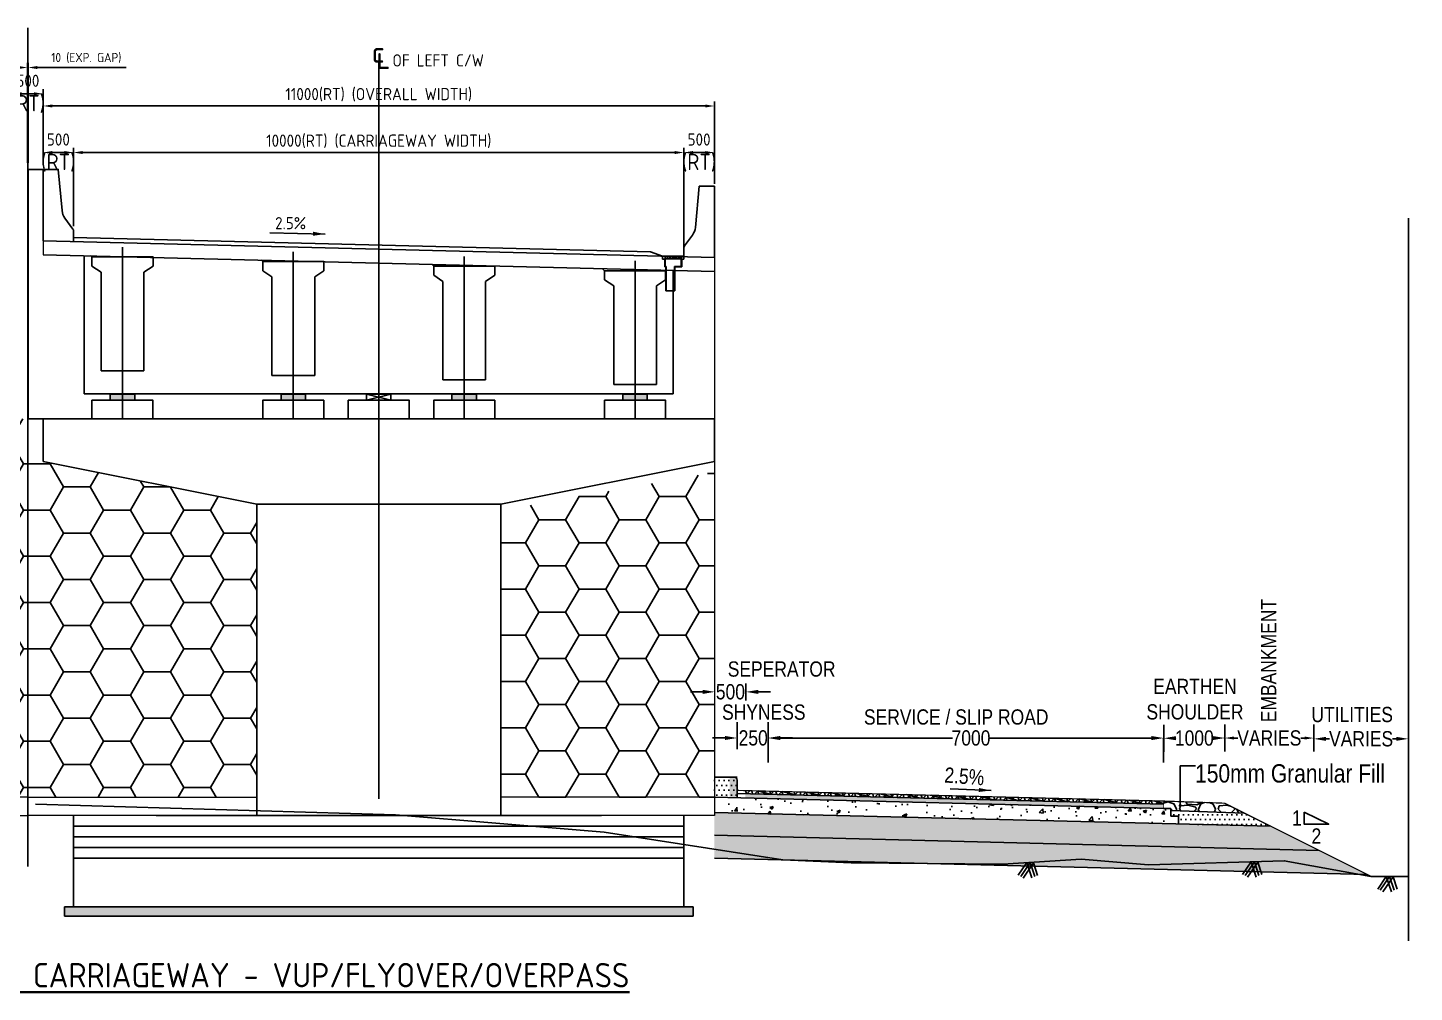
# Model space of a CAD drawing. Header units: millimetres. Extents: x 207528 to 778454, y -364692 to 101323.
# Drawn here: x 346554 to 369276, y -364692 to -348885 of the extents above; entities that cross this region are included whole.
import ezdxf

# ---------------------------------------------------------------- set-up
doc = ezdxf.new("R2010")
doc.units = ezdxf.units.MM
doc.linetypes.add('CENTER', pattern=[2, 1.25, -0.25, 0.25, -0.25])
for name, color, linetype in [('CEN', 181, 'CENTER'), ('Dim', 253, 'Continuous'), ('Dimension', 253, 'Continuous'), ('hatch', 253, 'Continuous'), ('Proposed ROW', 241, 'MNEW'), ('Structure Main', 3, 'Continuous'), ('Structure Outer', 7, 'Continuous')]:
    doc.layers.add(name, color=color, linetype=linetype)
for name, color, linetype, lineweight in [('STRUCTURAL', 7, 'Continuous', 0), ('Structure', 7, 'Continuous', 30), ('Text large', 7, 'Continuous', 40), ('Text small', 1, 'Continuous', 20)]:
    doc.layers.add(name, color=color, linetype=linetype, lineweight=lineweight)
doc.styles.add('DIM', font='ARIALN.TTF', dxfattribs={"height": 250})
doc.styles.add('ISO75', font='isocp.shx', dxfattribs={"height": 150})
doc.styles.add('isocp 100', font='isocp.shx', dxfattribs={"height": 200})
doc.styles.get("Standard").update_dxf_attribs({"font": 'arial.ttf'})
doc.linetypes.add('MNEW', pattern='A,26.152623,-1.048632,["PROW",Standard,S=1.75,R=0,X=0,Y=-0.975095],-7.693777,26.152623', length=61.047655)
doc.dimstyles.new('DIM', dxfattribs={"dimtxt": 250, "dimasz": 200, "dimexe": 0.18, "dimexo": 0.0625, "dimgap": 0.09, "dimtad": 0, "dimtih": 1, "dimtoh": 1, "dimdec": 0, "dimzin": 0, "dimdsep": 46, "dimtxsty": 'DIM', "dimcen": 0.09, "dimclrd": 256, "dimclrt": 7, "dimadec": 0, "dimazin": 0, "dimtfac": 1, "dimtdec": 0, "dimtofl": 0, "dimtmove": 0, "dimatfit": 3, "dimfxl": 1, "dimtolj": 1, "dimtzin": 0, "dimarcsym": 0})
doc.dimstyles.new('ISO75', dxfattribs={"dimscale": 75, "dimtxt": 150, "dimasz": 2, "dimexe": 1, "dimexo": 1, "dimgap": 1, "dimtad": 1, "dimdec": 0, "dimdsep": 46, "dimtxsty": 'ISO75', "dimcen": 0.5, "dimclrd": 47, "dimclre": 47, "dimclrt": 1, "dimadec": 0, "dimazin": 0, "dimtfac": 1, "dimtdec": 0, "dimtmove": 0, "dimatfit": 3, "dimfxl": 1, "dimtolj": 1, "dimtzin": 0, "dimarcsym": 0})
doc.dimstyles.new('new', dxfattribs={"dimtxt": 150, "dimasz": 150, "dimexe": 100, "dimexo": 0.1, "dimgap": 0.09, "dimtad": 0, "dimtih": 1, "dimtoh": 1, "dimdec": 0, "dimzin": 0, "dimdsep": 46, "dimtxsty": 'DIM', "dimcen": 0.09, "dimclrd": 256, "dimclrt": 252, "dimadec": 0, "dimazin": 0, "dimtfac": 1, "dimtdec": 0, "dimtofl": 0, "dimtmove": 0, "dimatfit": 3, "dimfxl": 1, "dimtolj": 1, "dimtzin": 0, "dimlwd": -1, "dimarcsym": 0})
doc.dimstyles.new('NH30A_100', dxfattribs={"dimscale": 100, "dimtxt": 2, "dimasz": 2, "dimexe": 1, "dimexo": 1, "dimgap": 1, "dimtad": 1, "dimdec": 0, "dimdsep": 46, "dimtxsty": 'isocp 100', "dimcen": 0.5, "dimclrd": 47, "dimclre": 47, "dimclrt": 1, "dimadec": 0, "dimazin": 0, "dimtfac": 1, "dimtdec": 0, "dimtmove": 0, "dimatfit": 3, "dimfxl": 1, "dimtolj": 1, "dimtzin": 0, "dimarcsym": 0})

# ---------------------------------------------------------------- blocks, each defined once
blk = doc.blocks.new('*D563')
at = {"layer": 'Defpoints', "color": 0, "transparency": 16777216}
for p in [(346306, -349967), (346306, -351207), (346806, -351207)]:
    blk.add_point(p, dxfattribs=at)
at = {"layer": 'Dim', "color": 47, "lineweight": -2, "transparency": 16777216}
for p, q in [((346306, -351132), (346306, -349892)), ((346806, -351132), (346806, -349892)), ((346656, -349967), (346456, -349967))]:
    blk.add_line(p, q, dxfattribs=at)
at = {"layer": 'Dim', "color": 47, "transparency": 16777216}
for points in [[(346456, -349942), (346456, -349992), (346306, -349967)], [(346656, -349942), (346656, -349992), (346806, -349967)]]:
    blk.add_solid(points, dxfattribs=at)
at = {"layer": 'Dim', "color": 1, "transparency": 16777216, "insert": (346556, -349967), "char_height": 150, "attachment_point": 5, "style": 'ISO75'}
blk.add_mtext('\\A1;{\\H1.33333x;500\\P{\\H1.33333x;(RT)}}', dxfattribs=at)
blk = doc.blocks.new('*D564')
at = {"layer": 'Defpoints', "color": 0, "transparency": 16777216}
for p in [(346561, -349537), (346551, -351173), (346561, -351173)]:
    blk.add_point(p, dxfattribs=at)
at = {"layer": 'Dim', "color": 47, "lineweight": -2, "transparency": 16777216}
for p, q in [((346551, -351098), (346551, -349462)), ((346561, -351098), (346561, -349462)), ((346401, -349537), (346251, -349537)), ((346551, -349537), (346561, -349537)), ((346711, -349537), (348166, -349537))]:
    blk.add_line(p, q, dxfattribs=at)
at = {"layer": 'Dim', "color": 47, "transparency": 16777216}
for points in [[(346401, -349512), (346401, -349562), (346551, -349537)], [(346711, -349512), (346711, -349562), (346561, -349537)]]:
    blk.add_solid(points, dxfattribs=at)
at = {"layer": 'Dim', "color": 1, "transparency": 16777216, "insert": (347514, -349380), "char_height": 150, "width": 159266.94, "attachment_point": 5, "style": 'ISO75'}
blk.add_mtext('\\A1;10 (EXP. GAP)', dxfattribs=at)
blk = doc.blocks.new('*D573')
at = {"layer": 'Defpoints', "color": 0, "transparency": 16777216}
for p in [(357806, -350167), (346806, -351173), (357806, -351517)]:
    blk.add_point(p, dxfattribs=at)
at = {"layer": 'Dim', "color": 47, "lineweight": -2, "transparency": 16777216}
for p, q in [((346806, -351098), (346806, -350092)), ((357806, -351442), (357806, -350092)), ((346956, -350167), (357656, -350167))]:
    blk.add_line(p, q, dxfattribs=at)
at = {"layer": 'Dim', "color": 47, "transparency": 16777216}
for points in [[(346956, -350142), (346956, -350192), (346806, -350167)], [(357656, -350142), (357656, -350192), (357806, -350167)]]:
    blk.add_solid(points, dxfattribs=at)
at = {"layer": 'Dim', "color": 1, "transparency": 16777216, "insert": (352306, -349982), "char_height": 150, "attachment_point": 5, "style": 'ISO75'}
blk.add_mtext('\\A1;{\\H1.33333x;11000(RT) (OVERALL WIDTH)}', dxfattribs=at)
blk = doc.blocks.new('*D574')
at = {"layer": 'Defpoints', "color": 0, "transparency": 16777216}
for p in [(357307, -350930), (357806, -351517), (357307, -352606)]:
    blk.add_point(p, dxfattribs=at)
at = {"layer": 'Dim', "color": 47, "lineweight": -2, "transparency": 16777216}
for p, q in [((357307, -352531), (357307, -350855)), ((357656, -350930), (357457, -350930)), ((357806, -351442), (357806, -350855))]:
    blk.add_line(p, q, dxfattribs=at)
at = {"layer": 'Dim', "color": 47, "transparency": 16777216}
for points in [[(357457, -350905), (357457, -350955), (357307, -350930)], [(357656, -350905), (357656, -350955), (357806, -350930)]]:
    blk.add_solid(points, dxfattribs=at)
at = {"layer": 'Dim', "color": 1, "transparency": 16777216, "insert": (357556, -350930), "char_height": 150, "attachment_point": 5, "style": 'ISO75'}
blk.add_mtext('\\A1;{\\H1.33333x;500\\P{\\H1.33333x;(RT)}}', dxfattribs=at)
blk = doc.blocks.new('*D575')
at = {"layer": 'Defpoints', "color": 0, "transparency": 16777216}
for p in [(347306, -350930), (347306, -352213), (357307, -352606)]:
    blk.add_point(p, dxfattribs=at)
at = {"layer": 'Dim', "color": 47, "lineweight": -2, "transparency": 16777216}
for p, q in [((347306, -352138), (347306, -350855)), ((357157, -350930), (347456, -350930)), ((357307, -352531), (357307, -350855))]:
    blk.add_line(p, q, dxfattribs=at)
at = {"layer": 'Dim', "color": 47, "transparency": 16777216}
for points in [[(347456, -350905), (347456, -350955), (347306, -350930)], [(357157, -350905), (357157, -350955), (357307, -350930)]]:
    blk.add_solid(points, dxfattribs=at)
at = {"layer": 'Dim', "color": 1, "transparency": 16777216, "insert": (352306, -350745), "char_height": 150, "attachment_point": 5, "style": 'ISO75'}
blk.add_mtext('\\A1;{\\H1.33333x;10000(RT) (CARRIAGEWAY WIDTH)}', dxfattribs=at)
blk = doc.blocks.new('*D576')
at = {"layer": 'Defpoints', "color": 0, "transparency": 16777216}
for p in [(346806, -350930), (346806, -351173), (347306, -352188)]:
    blk.add_point(p, dxfattribs=at)
at = {"layer": 'Dim', "color": 47, "lineweight": -2, "transparency": 16777216}
for p, q in [((346806, -351098), (346806, -350855)), ((347156, -350930), (346956, -350930)), ((347306, -352113), (347306, -350855))]:
    blk.add_line(p, q, dxfattribs=at)
at = {"layer": 'Dim', "color": 47, "transparency": 16777216}
for points in [[(346956, -350905), (346956, -350955), (346806, -350930)], [(347156, -350905), (347156, -350955), (347306, -350930)]]:
    blk.add_solid(points, dxfattribs=at)
at = {"layer": 'Dim', "color": 1, "transparency": 16777216, "insert": (347056, -350930), "char_height": 150, "attachment_point": 5, "style": 'ISO75'}
blk.add_mtext('\\A1;{\\H1.33333x;500\\P{\\H1.33333x;(RT)}}', dxfattribs=at)
blk = doc.blocks.new('HFHGHFGH')
at = {"color": 1}
for p, q in [((151681, 917410), (152030, 917410)), ((151681, 917396), (151681, 917359)), ((151681, 917396), (151715, 917396)), ((151681, 917359), (151715, 917359)), ((151715, 917410), (151715, 917396)), ((151715, 917359), (151715, 917234)), ((151723, 917410), (151723, 917242)), ((151723, 917367), (151987, 917367)), ((151754, 917410), (151754, 917376)), ((151754, 917376), (151770, 917376)), ((151770, 917410), (151770, 917376)), ((151801, 917410), (151801, 917376)), ((151801, 917376), (151817, 917376)), ((151817, 917410), (151817, 917376)), ((151847, 917410), (151847, 917376)), ((151847, 917376), (151863, 917376)), ((151863, 917410), (151863, 917376)), ((151894, 917410), (151894, 917376)), ((151894, 917376), (151910, 917376)), ((151910, 917410), (151910, 917376)), ((151941, 917410), (151941, 917376)), ((151941, 917376), (151957, 917376)), ((151957, 917410), (151957, 917376)), ((151987, 917410), (151987, 917242)), ((151995, 917359), (151995, 917234)), ((151995, 917359), (152030, 917359)), ((152030, 917410), (152030, 917359)), ((151715, 917234), (151829, 917234)), ((151723, 917242), (151810, 917242)), ((151810, 917242), (151837, 917242)), ((151829, 916840), (151829, 917234)), ((151837, 916840), (151837, 917242)), ((151970, 916840), (151970, 917242)), ((151970, 917242), (151987, 917242)), ((151978, 917234), (151995, 917234)), ((151978, 916840), (151978, 917234)), ((151829, 916840), (151978, 916840))]:
    blk.add_line(p, q, dxfattribs=at)
blk = doc.blocks.new('GRD')
at = {"layer": 'Structure'}
for p, q in [((112852, 216703), (111852, 216703)), ((111852, 216703), (111852, 216553)), ((112002, 216453), (111852, 216553)), ((112702, 216453), (112852, 216553)), ((112852, 216703), (112878, 216729)), ((112852, 216703), (112852, 216553)), ((112002, 216453), (112002, 214838)), ((112702, 216453), (112702, 214838)), ((112702, 214838), (112002, 214838))]:
    blk.add_line(p, q, dxfattribs=at)
blk = doc.blocks.new('*D656')
at = {"layer": 'Defpoints', "color": 0, "transparency": 16777216}
for p in [(357814, -359769), (357814, -360117), (358325, -360117)]:
    blk.add_point(p, dxfattribs=at)
at = {"layer": 'Dim', "lineweight": -2, "transparency": 16777216}
for p, q in [((357614, -359769), (357414, -359769)), ((358525, -359769), (358725, -359769))]:
    blk.add_line(p, q, dxfattribs=at)
at = {"layer": 'Dim', "color": 0, "lineweight": -2, "transparency": 16777216}
for p, q in [((357814, -359771), (357814, -359769)), ((358325, -359771), (358325, -359769))]:
    blk.add_line(p, q, dxfattribs=at)
at = {"layer": 'Dim', "transparency": 16777216}
for points in [[(357614, -359736), (357614, -359803), (357814, -359769)], [(358525, -359736), (358525, -359803), (358325, -359769)]]:
    blk.add_solid(points, dxfattribs=at)
at = {"layer": 'Dim', "color": 7, "transparency": 16777216, "insert": (358069, -359769), "char_height": 250, "attachment_point": 5, "style": 'DIM'}
blk.add_mtext('\\A1;500', dxfattribs=at)
blk = doc.blocks.new('*D657')
at = {"layer": 'Defpoints', "color": 0, "transparency": 16777216}
for p in [(365169, -360526), (358686, -360928), (365169, -360928)]:
    blk.add_point(p, dxfattribs=at)
at = {"layer": 'Dim', "color": 0, "lineweight": -2, "transparency": 16777216}
for p, q in [((358686, -360928), (358686, -360526)), ((365169, -360928), (365169, -360526))]:
    blk.add_line(p, q, dxfattribs=at)
at = {"layer": 'Dim', "lineweight": -2, "transparency": 16777216}
for p, q in [((358886, -360526), (361707, -360526)), ((364969, -360526), (362317, -360526))]:
    blk.add_line(p, q, dxfattribs=at)
at = {"layer": 'Dim', "transparency": 16777216}
for points in [[(358886, -360493), (358886, -360559), (358686, -360526)], [(364969, -360493), (364969, -360559), (365169, -360526)]]:
    blk.add_solid(points, dxfattribs=at)
at = {"layer": 'Dim', "color": 7, "transparency": 16777216, "insert": (362012, -360526), "char_height": 250, "attachment_point": 5, "style": 'DIM'}
blk.add_mtext('\\A1;7000', dxfattribs=at)
blk = doc.blocks.new('*D658')
at = {"layer": 'Defpoints', "color": 0, "transparency": 16777216}
for p in [(367629, -360525), (369180, -360482), (369180, -360539)]:
    blk.add_point(p, dxfattribs=at)
at = {"layer": 'Dimension', "color": 0, "lineweight": -2, "transparency": 16777216}
for p, q in [((367629, -360538), (367629, -360539)), ((369180, -360538), (369180, -360539))]:
    blk.add_line(p, q, dxfattribs=at)
at = {"layer": 'Dimension', "lineweight": -2, "transparency": 16777216}
for p, q in [((367829, -360539), (367887, -360539)), ((368980, -360539), (368922, -360539))]:
    blk.add_line(p, q, dxfattribs=at)
at = {"layer": 'Dimension', "transparency": 16777216}
for points in [[(367829, -360506), (367829, -360572), (367629, -360539)], [(368980, -360506), (368980, -360572), (369180, -360539)]]:
    blk.add_solid(points, dxfattribs=at)
at = {"layer": 'Dimension', "color": 7, "transparency": 16777216, "insert": (368405, -360539), "char_height": 250, "attachment_point": 5, "style": 'DIM'}
blk.add_mtext('\\A1;VARIES', dxfattribs=at)
blk = doc.blocks.new('*D659')
at = {"layer": 'Defpoints', "color": 0, "transparency": 16777216}
for p in [(358178, -360525), (358178, -360842), (358688, -360842)]:
    blk.add_point(p, dxfattribs=at)
at = {"layer": 'Dim', "lineweight": -2, "transparency": 16777216}
for p, q in [((357978, -360525), (357778, -360525)), ((358888, -360525), (359088, -360525))]:
    blk.add_line(p, q, dxfattribs=at)
at = {"layer": 'Dim', "color": 0, "lineweight": -2, "transparency": 16777216}
for p, q in [((358178, -360526), (358178, -360525)), ((358688, -360526), (358688, -360525))]:
    blk.add_line(p, q, dxfattribs=at)
at = {"layer": 'Dim', "transparency": 16777216}
for points in [[(357978, -360491), (357978, -360558), (358178, -360525)], [(358888, -360491), (358888, -360558), (358688, -360525)]]:
    blk.add_solid(points, dxfattribs=at)
at = {"layer": 'Dim', "color": 7, "transparency": 16777216, "insert": (358443, -360525), "char_height": 250, "attachment_point": 5, "style": 'DIM'}
blk.add_mtext('\\A1;250', dxfattribs=at)
blk = doc.blocks.new('*D660')
at = {"layer": 'Defpoints', "color": 0, "transparency": 16777216}
for p in [(365172, -360529), (366172, -360525), (366172, -360525)]:
    blk.add_point(p, dxfattribs=at)
at = {"layer": 'Dim', "color": 0, "lineweight": -2, "transparency": 16777216}
for p, q in [((365172, -360529), (365172, -360529)), ((366172, -360526), (366172, -360526))]:
    blk.add_line(p, q, dxfattribs=at)
at = {"layer": 'Dim', "lineweight": -2, "transparency": 16777216}
for p, q in [((365372, -360528), (365376, -360528)), ((365972, -360526), (365968, -360526))]:
    blk.add_line(p, q, dxfattribs=at)
at = {"layer": 'Dim', "transparency": 16777216}
for points in [[(365372, -360495), (365372, -360562), (365172, -360529)], [(365972, -360493), (365972, -360560), (366172, -360525)]]:
    blk.add_solid(points, dxfattribs=at)
at = {"layer": 'Dim', "color": 7, "transparency": 16777216, "insert": (365672, -360527), "char_height": 250, "attachment_point": 5, "style": 'DIM'}
blk.add_mtext('\\A1;1000', dxfattribs=at)
blk = doc.blocks.new('*D661')
at = {"layer": 'Defpoints', "color": 0, "transparency": 16777216}
for p in [(366172, -360526), (367629, -360526), (367629, -360526)]:
    blk.add_point(p, dxfattribs=at)
at = {"layer": 'Dimension', "color": 0, "lineweight": -2, "transparency": 16777216}
for p, q in [((366172, -360526), (366172, -360526)), ((367629, -360526), (367629, -360525))]:
    blk.add_line(p, q, dxfattribs=at)
at = {"layer": 'Dimension', "lineweight": -2, "transparency": 16777216}
for p, q in [((366322, -360526), (366383, -360526)), ((367479, -360526), (367418, -360526))]:
    blk.add_line(p, q, dxfattribs=at)
at = {"layer": 'Dimension', "transparency": 16777216}
for points in [[(366322, -360501), (366322, -360551), (366172, -360526)], [(367479, -360501), (367479, -360551), (367629, -360526)]]:
    blk.add_solid(points, dxfattribs=at)
at = {"layer": 'Dimension', "color": 7, "transparency": 16777216, "insert": (366901, -360526), "char_height": 250, "attachment_point": 5, "style": 'DIM'}
blk.add_mtext('\\A1;VARIES', dxfattribs=at)

msp = doc.modelspace()

# ---------------------------------------------------------------- hatches: boundary and pattern name
h = msp.add_hatch(color=256)
h.dxf.hatch_style = 1
h.paths.add_polyline_path([(358179.9, -361215.1, 0.4142136), (358129.9, -361165.1), (358056.6, -361165.1), (358056.6, -361500.8), (358179.9, -361503.9)])
h = msp.add_hatch()
h.set_pattern_fill('GOST_GLASS', color=41, scale=5)
h.set_pattern_definition([(45, (233696.645, -375082.724), (42.426407, -4e-15), [25, -35]), (45, (233707.252, -375082.724), (42.426407, -4e-15), [10, -50]), (45, (233696.645, -375072.118), (42.426407, -4e-15), [10, -50])])
h.paths.add_polyline_path([(358315.6, -361437.3), (358315.6, -361507.3), (363894.7, -361646.8), (364141.1, -361627.2), (364539.3, -361592.9)])
h.paths.add_polyline_path([(365168.8, -361608.6), (365168.8, -361678.7), (363894.7, -361646.8), (364141.1, -361627.2), (364539.3, -361592.9)])
at = {"layer": 'Dim'}
h = msp.add_hatch(dxfattribs=at)
h.set_pattern_fill('AR-CONC', color=256, scale=3)
h.set_pattern_definition([(50, (233696.65, -375082.72), (546.554, -47.8173), [57.15, -628.65]), (355, (233696.65, -375082.7), (-105.7303, 573.1705), [45.72, -502.9218]), (100.45144, (233742.2, -375086.7), (440.8237, 525.3533), [48.57, -534.2707]), (46.1842, (233696.65, -374930.3), (813.237, -126.127), [85.725, -942.975]), (96.63556, (233764.4, -374940.8), (712.2124, 742.2784), [72.855, -801.407]), (351.18415, (233696.65, -374930.3), (712.2124, 742.2784), [68.58, -754.379]), (21, (233772.85, -374968.42), (454.8432, -306.7956), [57.15, -628.65]), (326, (233772.85, -374968.4), (185.406, 552.564), [45.72, -502.92]), (71.45144, (233810.75, -374994), (640.2493, 245.7683), [48.57, -534.2698]), (37.5, (233696.65, -375082.72), (9.2658, 253.66512), [0, -496.824, 0, -510.54, 0, -504.825]), (7.5, (233696.65, -375082.72), (200.459, 300.5417), [0, -291.084, 0, -485.394, 0, -192.405]), (327.5, (233526.72, -375082.72), (406.7718, -17.18623), [0, -190.5, 0, -594.36, 0, -788.67]), (317.5, (233450.52, -375082.72), (444.3875, 76.2795), [0, -247.65, 0, -394.716, 0, -560.07])])
h.paths.add_polyline_path([(365315.6, -361682.3), (363894.7, -361646.8), (362996.9, -361718.3), (361813.7, -361774.3), (360275.2, -361782.1), (358972.5, -361721.2), (357806.4, -361703), (357806.4, -361754.4), (365315.6, -361932.4)])
h.paths.add_polyline_path([(363894.7, -361646.8), (358315.6, -361507.3), (357806.4, -361494.6), (357806.4, -361703), (358972.5, -361721.2), (360275.2, -361782.1), (361813.7, -361774.3), (362996.9, -361718.3)])
h = msp.add_hatch(dxfattribs=at)
h.set_pattern_fill('AR-CONC', color=8, style=0)
h.set_pattern_definition([(50, (204455.63, -555276.1), (182.18467, -15.93909), [19.05, -209.55]), (355, (204455.63, -555276.1), (-35.24342, 191.05685), [15.24, -167.64058]), (100.451445, (204470.8, -555277.42), (146.94125, 175.11775), [16.19001, -178.09024]), (46.1842, (204455.63, -555225.3), (271.07904, -42.04233), [28.575, -314.325]), (96.63556, (204478.22, -555228.8), (237.40413, 247.42612), [24.28502, -267.1356]), (351.18415, (204455.63, -555225.3), (237.40413, 247.42612), [22.85997, -251.45973]), (21, (204481.03, -555238), (151.61439, -102.2652), [19.05, -209.55]), (326, (204481.03, -555238), (61.80203, 184.18797), [15.24, -167.64]), (71.451445, (204493.66, -555246.52), (213.41642, 81.92277), [16.19001, -178.08994]), (37.5, (204455.626, -555276.096), (3.088603, 84.555039), [0, -165.608, 0, -170.18, 0, -168.275]), (7.5, (204455.63, -555276.1), (66.819663, 100.180575), [0, -97.028, 0, -161.798, 0, -64.135]), (327.5, (204398.984, -555276.096), (135.590595, -5.728744), [0, -63.5, 0, -198.12, 0, -262.89]), (317.5, (204373.58, -555276.1), (148.12918, 25.42649), [0, -82.55, 0, -131.572, 0, -186.69])])
h.paths.add_polyline_path([(352306.4, -363294.6), (347156.4, -363294.6), (347156.4, -363444.6), (352306.4, -363444.6)])
h.paths.add_polyline_path([(357456.4, -363294.6), (352306.4, -363294.6), (352306.4, -363444.6), (357456.4, -363444.6)])
at = {"layer": 'hatch'}
for points in [[(347906.4, -354889.6), (348306.4, -354889.6), (348306.4, -354989.6), (347906.4, -354989.6)], [(350706.4, -354889.6), (351106.4, -354889.6), (351106.4, -354989.6), (350706.4, -354989.6)], [(353506.4, -354889.6), (353906.4, -354889.6), (353906.4, -354989.6), (353506.4, -354989.6)], [(356306.4, -354889.6), (356706.4, -354889.6), (356706.4, -354989.6), (356306.4, -354989.6)]]:
    msp.add_hatch(color=256, dxfattribs=at).paths.add_polyline_path(points)
at = {"layer": 'hatch', "true_color": 0x636466}
h = msp.add_hatch(dxfattribs=at)
h.set_pattern_fill('HONEY', color=251, scale=3500)
h.set_pattern_definition([(0, (232954, -569345.1), (656.25, 378.8861), [437.5, -875]), (120, (232954, -569345.1), (-656.25, 378.8861), [437.5, -875]), (60, (232954, -569345.1), (1e-13, 757.7722), [-875, 437.5])])
h.paths.add_polyline_path([(346556.4, -355294.6), (346306.4, -355294.6), (346306.4, -355994.6), (342806.4, -356694.6), (342806.4, -361494.6), (346556.4, -361494.6)])
h.paths.add_polyline_path([(350306.4, -356694.6), (346806.4, -355994.6), (346806.4, -355294.6), (346556.4, -355294.6), (346556.4, -361494.6), (350306.4, -361494.6)])
h = msp.add_hatch(dxfattribs=at)
h.set_pattern_fill('HONEY', color=251, scale=3500)
h.set_pattern_definition([(0, (333931.38, -361494.6), (656.25, 378.886), [437.5, -875]), (120, (333931.38, -361494.6), (-656.25, 378.886), [437.5, -875]), (60, (333931.38, -361494.6), (1e-06, 757.772), [-875, 437.5])])
h.paths.add_polyline_path([(356673.4, -358898), (354873.4, -358898), (354873.4, -359531.3), (356673.4, -359531.3)], flags=24)
h.paths.add_polyline_path([(357806.4, -356169.6), (357806.4, -361494.6), (354306.4, -361494.6), (354306.4, -356794.6)])
at = {"layer": 'hatch'}
h = msp.add_hatch(dxfattribs=at)
h.set_pattern_fill('DOTS', color=25, scale=50)
h.set_pattern_definition([(0, (-982638.1, -266846.26), (39.6875, 79.375), [0, -79.375])])
h.paths.add_polyline_path([(358192.4, -361504.2), (357807, -361494.5), (357807, -361168.5), (358192.4, -361168.5)])
h = msp.add_hatch(dxfattribs=at)
h.set_pattern_fill('NET3', color=256, scale=30, angle=45)
h.set_pattern_definition([(45, (233696.645, -375082.72), (-67.35192, 67.35192), []), (105, (233696.645, -375082.72), (-92.004435, -24.652514), []), (165, (233696.645, -375082.72), (-24.652514, -92.004435), [])])
h.paths.add_polyline_path([(358315.6, -361387.3), (358315.6, -361437.3), (364539.3, -361592.9), (364989.3, -361554.1)])
h.paths.add_polyline_path([(365168.8, -361558.6), (365168.8, -361608.6), (364539.3, -361592.9), (364989.3, -361554.1)])
h = msp.add_hatch(dxfattribs=at)
h.set_pattern_fill('GRAVEL', color=11, scale=25)
h.set_pattern_definition([(228.012788, (18351.534, -429004.4), (-5080.0000004, -5714.9999996), [85.4304, -8457.6209]), (184.969741, (18294.384, -429067.9), (7619.999997, 635.0000362), [146.6012, -14513.5122]), (132.510447, (18148.334, -429080.6), (6350.0000027, -6984.9999976), [103.3704, -10233.6807]), (267.273689, (17900.684, -429239.35), (635.0000013, 12700), [133.5011, -13216.6094]), (292.833654, (17894.334, -429372.7), (-3175.0000003, 7620), [130.9084, -12959.9519]), (357.273689, (17945.134, -429493.35), (-12700, 635.0000013), [133.5011, -13216.6094]), (37.6942405, (18078.484, -429499.7), (-8254.9999996, -6350.0000005), [176.5484, -17478.2788]), (72.255328, (18218.184, -429391.75), (4445.0000012, 13969.9999996), [166.6799, -16501.3142]), (121.429566, (18268.984, -429233), (-5080.0000007, 8254.9999996), [133.9532, -13261.3864]), (175.236358, (18199.134, -429118.7), (6985, -635.000001), [152.9283, -7493.4842]), (222.397438, (18046.734, -429106.001), (-7619.9999998, -6985.0000003), [197.7695, -19579.1931]), (138.814075, (18529.334, -429245.7), (-4445, 3810), [67.5011, -6682.6415]), (171.469234, (18478.534, -429201.25), (8255.0000002, -1269.9999986), [128.4205, -12713.6597]), (225, (18351.53, -429182.2), (-9e-14, -635), [89.8023, -808.2233]), (203.19859, (18307.08, -429106), (3175, 1270), [48.3603, -4787.6556]), (291.80141, (18262.63, -429125.05), (-635, 1905), [68.3914, -3351.1882]), (30.963757, (18288.03, -429188.55), (1905, 1270), [111.0799, -3591.5745]), (161.56505, (18383.28, -429131.4), (1270, -635), [80.3218, -1927.7245]), (16.38954, (17894.334, -429125.05), (6350, 1905), [112.522, -11139.7067]), (70.346176, (18002.284, -429093.3), (-2540, -6985), [94.3997, -9345.5539]), (293.19859, (18383.28, -429004.4), (-1270, 3175), [96.72, -4739.2959]), (343.61046, (18421.384, -429093.3), (-6350, 1904.9999996), [112.522, -11139.7067]), (339.443955, (17894.33, -429518.75), (-3175, 1270), [108.5088, -5316.9336]), (294.77514, (17995.934, -429556.85), (-3175.000004, 6984.9999983), [90.918, -9000.8983]), (66.80141, (18389.63, -429639.4), (1270, 3175), [96.72, -4739.2959]), (17.354025, (18427.734, -429550.5), (-8255, -2540.0000005), [106.4457, -10538.094]), (69.443955, (18078.48, -429639.4), (-1270, -3175), [54.2544, -5371.188]), (101.309932, (18351.53, -429639.4), (-635, 2540), [32.3787, -3205.4987]), (165.963757, (18345.18, -429607.65), (1905, -635), [130.9084, -2487.2636]), (186.009006, (18218.184, -429575.9), (6350, 635.0000003), [121.3167, -12010.3412]), (303.69007, (18288.03, -429245.7), (-635, 1270), [91.581, -2197.9441]), (353.1572266, (18338.834, -429321.9), (10795, -1269.9999994), [159.8892, -15829.0023]), (60.945396, (18497.584, -429340.95), (-2540, -4445), [65.3771, -6472.3481]), (90, (18529.33, -429283.8), (-635, 635), [38.1, -596.9]), (120.256437, (18205.484, -429556.85), (2539.9999997, -4445), [88.2167, -8733.4852]), (48.012787, (18161.034, -429480.65), (5080.0000004, 5714.9999996), [170.8607, -8372.1905]), (0, (18275.33, -429353.65), (635, 635), [165.1, -469.9]), (325.304846, (18440.434, -429353.65), (6350.0000024, -4444.9999966), [100.4024, -9939.8292]), (254.054604, (18522.98, -429410.8), (-635, -2540), [92.4573, -4530.4125]), (207.645975, (18497.584, -429499.7), (-12065.0000004, -6349.9999992), [150.5363, -14903.1161]), (175.426079, (18364.234, -429569.55), (-8255, 635), [159.2574, -15766.4616])])
h.paths.add_polyline_path([(366490.7, -361755), (366167.8, -361593.6), (365168.8, -361558.6), (365168.3, -361558.6), (365168.3, -361678.8), (365288.9, -361678.8), (365288.9, -361712.9)])
h = msp.add_hatch(dxfattribs=at)
h.set_pattern_fill('DOTS', scale=50)
h.set_pattern_definition([(0, (279095.69, -438539.65), (39.6875, 79.375), [0, -79.375])])
h.paths.add_polyline_path([(366926.2, -361972.7), (366475.6, -361754.5), (365288.9, -361704.1), (365288.9, -361722.5), (365288.9, -361730.5), (365288.9, -361741.3), (365288.9, -361754.5), (365288.9, -361803.8), (365413.9, -361803.8), (365410.7, -361934.8)])
h = msp.add_hatch(dxfattribs=at)
h.set_pattern_fill('GRAVEL', color=11, scale=25)
h.set_pattern_definition([(228.012788, (234153.845, -374447.724), (-5080, -5715), [85.4304, -8457.621]), (184.96974, (234096.695, -374511.224), (7619.999997, 635.000036), [146.6012, -14513.5122]), (132.510447, (233950.645, -374523.924), (6350.000003, -6984.999998), [103.3704, -10233.6807]), (267.27369, (233702.995, -374682.674), (635.000001, 12700), [133.501, -13216.6094]), (292.833654, (233696.645, -374816.024), (-3175, 7620), [130.9084, -12959.952]), (357.27369, (233747.445, -374936.674), (-12700, 635.000001), [133.501, -13216.6094]), (37.69424, (233880.795, -374943.024), (-8254.9999996, -6350.0000005), [176.5484, -17478.2788]), (72.255328, (234020.495, -374835.074), (4445.000001, 13969.9999996), [166.68, -16501.3142]), (121.429566, (234071.295, -374676.324), (-5080.000001, 8254.9999996), [133.9532, -13261.3864]), (175.23636, (234001.445, -374562.024), (6985, -635.000001), [152.9283, -7493.4842]), (222.397438, (233849.045, -374549.324), (-7619.9999998, -6985.0000003), [197.7695, -19579.193]), (138.814075, (234331.645, -374689.024), (-4445, 3810), [67.501, -6682.6415]), (171.469234, (234280.845, -374644.574), (8255, -1269.9999986), [128.4205, -12713.6597]), (225, (234153.85, -374625.52), (-9e-14, -635), [89.8023, -808.2233]), (203.19859, (234109.395, -374549.324), (3175, 1270), [48.3603, -4787.6556]), (291.80141, (234064.95, -374568.37), (-635, 1905), [68.3914, -3351.1882]), (30.96376, (234090.35, -374631.87), (1905, 1270), [111.08, -3591.5745]), (161.56505, (234185.6, -374574.72), (1270, -635), [80.3218, -1927.7245]), (16.38954, (233696.645, -374568.374), (6350, 1905), [112.522, -11139.7067]), (70.346176, (233804.595, -374536.624), (-2540, -6985), [94.3997, -9345.554]), (293.19859, (234185.595, -374447.724), (-1270, 3175), [96.72, -4739.296]), (343.61046, (234223.695, -374536.624), (-6350, 1905), [112.522, -11139.7067]), (339.443955, (233696.645, -374962.074), (-3175, 1270), [108.5088, -5316.9336]), (294.77514, (233798.245, -375000.174), (-3175.000004, 6984.999998), [90.918, -9000.8983]), (66.80141, (234191.945, -375082.724), (1270, 3175), [96.72, -4739.296]), (17.354025, (234230.045, -374993.824), (-8255, -2540), [106.4457, -10538.094]), (69.443955, (233880.795, -375082.724), (-1270, -3175), [54.2544, -5371.188]), (101.30993, (234153.85, -375082.72), (-635, 2540), [32.3787, -3205.4987]), (165.96376, (234147.5, -375050.97), (1905, -635), [130.9084, -2487.2636]), (186.009006, (234020.495, -375019.224), (6350, 635), [121.3167, -12010.3412]), (303.69007, (234090.35, -374689.02), (-635, 1270), [91.581, -2197.944]), (353.157227, (234141.145, -374765.224), (10795, -1269.9999994), [159.8892, -15829.0023]), (60.945396, (234299.895, -374784.274), (-2540, -4445), [65.377, -6472.348]), (90, (234331.65, -374727.1), (-635, 635), [38.1, -596.9]), (120.256437, (234007.795, -375000.174), (2540, -4445), [88.2167, -8733.4852]), (48.012787, (233963.345, -374923.974), (5080, 5715), [170.8607, -8372.1905]), (0, (234077.65, -374797), (635, 635), [165.1, -469.9]), (325.304846, (234242.745, -374796.974), (6350.000002, -4444.999997), [100.4024, -9939.8292]), (254.054604, (234325.295, -374854.124), (-635, -2540), [92.4573, -4530.4125]), (207.645975, (234299.895, -374943.024), (-12065.0000004, -6349.999999), [150.5363, -14903.116]), (175.426079, (234166.545, -375012.874), (-8255, 635), [159.2574, -15766.4616])])
h.paths.add_polyline_path([(366926.2, -361972.7), (367716.6, -362367.8), (357806.4, -362120), (357806.4, -361744.7)])
h = msp.add_hatch(dxfattribs=at)
h.set_pattern_fill('DOTS', color=25, scale=50)
h.set_pattern_definition([(0, (233696.645, -375082.724), (39.6875, 79.375), [0, -79.375])])
h.paths.add_polyline_path([(367716.6, -362367.8), (368506, -362762.4), (357806.4, -362494.9), (357806.4, -362120), (357942.6, -362123.4)])

# ---------------------------------------------------------------- linework, layer by layer
for p, q in [((347481.4, -354883), (347481.4, -352621.5)), ((357131.4, -354883), (357131.4, -352862.7)), ((357807, -361168.5), (358179.9, -361168.5)), ((358179.9, -361215.1), (358179.9, -361503.9))]:
    msp.add_line(p, q)
for points in [[(346806.4, -352374.5), (346806.4, -351207.4), (347054.2, -351207.4), (347116.2, -351882, 0.1368849), (347164, -352007.6), (347294.4, -352184.4, -0.0867896), (347306.2, -352212.8), (347306.2, -352387)], [(357806.4, -352649.5), (357806.4, -351482.4), (357558.5, -351482.4), (357496.6, -352157, -0.1368849), (357448.8, -352282.6), (357318.4, -352459.4, 0.0867896), (357306.5, -352487.8), (357306.5, -352637)]]:
    msp.add_lwpolyline(points, format="xyb")
for points in [[(357131.4, -354883), (347481.4, -354883)], [(365168.8, -361678.7), (357806.4, -361494.6)], [(365168.8, -361608.6), (358179.9, -361433.9)], [(365168.9, -361678.8), (365288.9, -361678.8)], [(365288.9, -361678.8), (365288.9, -361803.8), (365413.9, -361803.8), (365410.7, -361934.8)], [(365288.9, -361712.9), (366490.7, -361755)], [(366926.2, -361972.7), (357806.4, -361744.7)], [(367716.6, -362367.8), (357806.4, -362120)], [(357806.4, -362494.9), (368506, -362762.4)]]:
    msp.add_lwpolyline(points)
for points, const_width in [([(365168.8, -361558.6), (358179.9, -361383.9)], 20), ([(365168.8, -361558.6), (366167.8, -361593.6)], 20), ([(365168.3, -361558.7), (365168.3, -361678.8)], 10), ([(366167.8, -361593.6), (368565.9, -362792.4)], 20), ([(368565.9, -362792.4), (369179.9, -362792.4)], 20)]:
    msp.add_lwpolyline(points, dxfattribs=dict(const_width=const_width))
msp.add_arc((358129.9, -361215.1), 50, 0, 90)
at = {"layer": 'CEN', "linetype": 'CENTER', "ltscale": 5}
for p, q in [((346556.4, -348884.7), (346556.4, -362634.1)), ((352306.4, -349461.2), (352306.4, -361524.8)), ((348106.4, -352482.1), (348106.4, -355294.6)), ((350906.4, -352557.1), (350906.4, -355294.6)), ((353706.4, -352632.1), (353706.4, -355294.6)), ((356506.4, -352707.1), (356506.4, -355294.6))]:
    msp.add_line(p, q, dxfattribs=at)
at = {"layer": 'Dim'}
for points in [[(358324.5, -359912.2), (358324.5, -359630.1)], [(358177.8, -360710.2), (358177.8, -360266.9)], [(358685.9, -360710.2), (358685.9, -360266.9)], [(365172.3, -360750.9), (365172.3, -360307.6)], [(366171.9, -360747.3), (366171.9, -360304)], [(367629.2, -360746.9), (367629.2, -360303.6)], [(362925.4, -362566.1), (362785.7, -362773.7)], [(362980.3, -362564.4), (362826.9, -362792.3)], [(363035.5, -362571.9), (362868.4, -362820.2)], [(362925.4, -362566.1), (363008.9, -362817.4)], [(362980.3, -362564.4), (363056, -362792.3)], [(363035.5, -362571.9), (363103.5, -362776.5)], [(366601.1, -362554.3), (366461.3, -362761.9)], [(366656, -362552.5), (366502.5, -362780.4)], [(366711.1, -362560), (366544, -362808.3)], [(366601.1, -362554.3), (366684.5, -362805.5)], [(366656, -362552.5), (366731.6, -362780.4)], [(366711.1, -362560), (366779.1, -362764.6)], [(368818, -362794.2), (368678.3, -363001.8)], [(368872.9, -362792.4), (368719.5, -363020.3)], [(368928.1, -362799.9), (368761, -363048.3)], [(368818, -362794.2), (368901.5, -363045.4)], [(368872.9, -362792.4), (368948.6, -363020.3)], [(368928.1, -362799.9), (368996.1, -363004.5)]]:
    msp.add_lwpolyline(points, dxfattribs=at)
msp.add_lwpolyline([(367474.1, -361739.2), (367474.1, -361939.2), (367874.1, -361939.2)], close=True, dxfattribs=at)
at = {"layer": 'Dimension', "linetype": 'Continuous', "ltscale": 10, "flags": 128}
msp.add_lwpolyline([(369179.9, -362792.4), (368565.9, -362792.4), (367146.9, -362538.1), (364922.1, -362603.2), (363819.1, -362511.1), (362532.8, -362592.8), (360050.4, -362572.3), (358925.9, -362522.9), (355998.9, -362068.1), (352581.8, -361785.1), (346680.5, -361610.7)], dxfattribs=at)
at = {"layer": 'Proposed ROW', "lineweight": -3, "ltscale": 3, "flags": 128}
msp.add_lwpolyline([(369179.9, -363847.7), (369179.9, -352004.9)], dxfattribs=at)
at = {"layer": 'STRUCTURAL'}
for p, q in [((346806.4, -352309.5), (346806.4, -352604.6)), ((357806.4, -352584.5), (357806.4, -352879.6)), ((357806.4, -352879.6), (357806.4, -361794.6)), ((346556.4, -361494.6), (342806.4, -361494.6)), ((346556.4, -361494.6), (350306.4, -361494.6)), ((357806.4, -361494.6), (354306.4, -361494.6)), ((342806.4, -361794.6), (346556.4, -361794.6)), ((350306.4, -361794.6), (346556.4, -361794.6)), ((357806.4, -361794.6), (354306.4, -361794.6))]:
    msp.add_line(p, q, dxfattribs=at)
at = {"layer": 'Structure'}
for p, q in [((346806.4, -352374.5), (357806.4, -352649.5)), ((347306.2, -352322), (356757.4, -352558.3)), ((346806.4, -352604.6), (357806.4, -352879.6)), ((352106.4, -354889.6), (352506.4, -354989.6)), ((352106.4, -354989.6), (352506.4, -354889.6)), ((357806.4, -355294.6), (346806.4, -355294.6))]:
    msp.add_line(p, q, dxfattribs=at)
for points in [[(347906.4, -354889.6), (348306.4, -354889.6), (348306.4, -354989.6), (347906.4, -354989.6)], [(350706.4, -354889.6), (351106.4, -354889.6), (351106.4, -354989.6), (350706.4, -354989.6)], [(352506.4, -354889.6), (352106.4, -354889.6), (352106.4, -354989.6), (352506.4, -354989.6)], [(353506.4, -354889.6), (353906.4, -354889.6), (353906.4, -354989.6), (353506.4, -354989.6)], [(356306.4, -354889.6), (356706.4, -354889.6), (356706.4, -354989.6), (356306.4, -354989.6)], [(347606.4, -355294.6), (348606.4, -355294.6), (348606.4, -354989.6), (347606.4, -354989.6)], [(350406.4, -355294.6), (351406.4, -355294.6), (351406.4, -354989.6), (350406.4, -354989.6)], [(352806.4, -355294.6), (351806.4, -355294.6), (351806.4, -354989.6), (352806.4, -354989.6)], [(353206.4, -355294.6), (354206.4, -355294.6), (354206.4, -354989.6), (353206.4, -354989.6)], [(356006.4, -355294.6), (357006.4, -355294.6), (357006.4, -354989.6), (356006.4, -354989.6)]]:
    msp.add_lwpolyline(points, close=True, dxfattribs=at)
at = {"layer": 'Structure Main'}
for p, q in [((346806.4, -351207.4), (346561.4, -351207.4)), ((346561.4, -355294.6), (346561.4, -351207.4)), ((346806.4, -355294.6), (346561.4, -355294.6)), ((357806.4, -355294.6), (346806.4, -355294.6)), ((346806.4, -355294.6), (346806.4, -355994.6)), ((357806.4, -355294.6), (357806.4, -355994.6)), ((346806.4, -355994.6), (350306.4, -356694.6)), ((357806.4, -355994.6), (354306.4, -356694.6)), ((354306.4, -356694.6), (350306.4, -356694.6)), ((350306.4, -361794.6), (350306.4, -356694.6)), ((354306.4, -361794.6), (354306.4, -356694.6)), ((347306.4, -361794.6), (347306.4, -363294.6)), ((348656.4, -361794.6), (355956.4, -361794.6)), ((357306.4, -361794.6), (357306.4, -363294.6)), ((347306.4, -362494.6), (357306.4, -362494.6)), ((347156.4, -363294.6), (357456.4, -363294.6)), ((347156.4, -363444.6), (347156.4, -363294.6)), ((357456.4, -363444.6), (357456.4, -363294.6)), ((347156.4, -363444.6), (357456.4, -363444.6))]:
    msp.add_line(p, q, dxfattribs=at)
at = {"layer": 'Structure Outer'}
msp.add_line((356757.4, -352558.3), (356957.4, -352628.3), dxfattribs=at)
at = {"layer": 'Structure Outer', "color": 8, "ltscale": 0.5}
for p, q in [((347306.4, -361969.6), (357306.4, -361969.6)), ((347306.4, -362144.6), (357306.4, -362144.6)), ((347306.4, -362319.6), (357306.4, -362319.6))]:
    msp.add_line(p, q, dxfattribs=at)

# ---------------------------------------------------------------- block references
at = {"layer": 'Dim', "xscale": -1}
for name, p in [('GRD', (460458.8, -569345.1)), ('HFHGHFGH', (508987.4, -1270038)), ('GRD', (463258.8, -569420.1)), ('GRD', (466058.8, -569495.1)), ('GRD', (468858.8, -569570.1))]:
    msp.add_blockref(name, p, dxfattribs=at)

# ---------------------------------------------------------------- texts
at = {"layer": 'Dim', "insert": (366889.2, -359256.6), "char_height": 250, "width": 5325.312, "attachment_point": 5, "rotation": 90, "style": 'DIM'}
msp.add_mtext('\\A1;EMBANKMENT', dxfattribs=at)
at = {"layer": 'Dim', "char_height": 250, "attachment_point": 5, "style": 'DIM'}
for s, insert in [('SEPERATOR', (358908.7, -359396.4)), ('EARTHEN \\PSHOULDER', (365682.7, -359890.2)), ('SHYNESS', (358616.7, -360102.4)), ('SERVICE / SLIP ROAD', (361769.6, -360182.3)), ('UTILITIES', (368258.5, -360141.7)), ('1', (367353.5, -361836.3)), ('2', (367672.7, -362131.1))]:
    msp.add_mtext_dynamic_manual_height_columns(s, width=5325.312, gutter_width=1250, heights=[0], dxfattribs=dict(at, insert=insert))
at = {"layer": 'Dim', "color": 7, "insert": (361903.7, -361154.5), "char_height": 250, "attachment_point": 5, "rotation": 355.78636, "style": 'DIM'}
msp.add_mtext_dynamic_manual_height_columns('2.5%', width=5325.312, gutter_width=1250, heights=[0], dxfattribs=at)
at = {"layer": 'Dimension', "color": 7, "insert": (365685.1, -361107.4), "char_height": 300, "attachment_point": 4, "style": 'DIM'}
msp.add_mtext('\\A1;150mm Granular Fill', dxfattribs=at)
at = {"layer": 'Text large', "insert": (346481.1, -364412.7), "char_height": 400, "width": 21690.672, "attachment_point": 5, "style": 'isocp 100'}
msp.add_mtext('{\\LTYPE -U: TYPICAL CROSS SECTION: 4-LANE CARRIAGEWAY - VUP/FLYOVER/OVERPASS}', dxfattribs=at)
at = {"layer": 'Text small', "char_height": 200, "style": 'isocp 100'}
for s, insert, width, attachment_point in [('{\\H2x;\\C1;℄\\H0.5x; }OF LEFT C/W', (354029.8, -349120.4), 5400.783, 3), ('2.5%', (350607.8, -351987.6), 2336.362, 1)]:
    msp.add_mtext(s, dxfattribs=dict(at, insert=insert, width=width, attachment_point=attachment_point))

# ---------------------------------------------------------------- dimensions: what is measured, and where the dimension line sits
at = {"layer": 'Dim'}
dim = msp.add_linear_dim(base=(346561.4, -349537.1), p1=(346551.4, -351173), p2=(346561.4, -351173), text='<> (EXP. GAP)', dimstyle='ISO75', override={"dimtxt": 300}, dxfattribs=at)
dim.commit()
dim.dimension.update_dxf_attribs({"geometry": '*D564', "text_midpoint": (347513.8, -349379.6)})
dim = msp.add_linear_dim(base=(346306.4, -349966.8), p1=(346806.4, -351207.4), p2=(346306.4, -351207.4), text='{\\H1.33333x;<>\\X{\\H1.33333x;(RT)}}', dimstyle='ISO75', override={"dimtxt": 300}, dxfattribs=at)
dim.commit()
dim.dimension.update_dxf_attribs({"geometry": '*D563', "text_midpoint": (346556.4, -349966.8), "dimtype": 160})
for base, p1, p2, text, picture, middle in [((357806.4, -350166.8), (346806.4, -351173), (357806.4, -351516.7), '{\\H1.33333x;<>(RT) (OVERALL WIDTH)}', '*D573', (352306.4, -349981.8)), ((347306.2, -350929.7), (357306.5, -352606.4), (347306.2, -352212.8), '{\\H1.33333x;<>(RT) (CARRIAGEWAY WIDTH)}', '*D575', (352306.4, -350744.7))]:
    dim = msp.add_linear_dim(base=base, p1=p1, p2=p2, angle=180, text=text, dimstyle='ISO75', override={"dimtxt": 300}, dxfattribs=at)
    dim.commit()
    dim.dimension.update_dxf_attribs({"geometry": picture, "text_midpoint": middle})
for base, p1, p2, text, dimstyle, override, picture, middle, dimtype in [((346806.4, -350929.7), (347306.2, -352187.6), (346806.4, -351173), '{\\H1.33333x;<>\\X{\\H1.33333x;(RT)}}', 'ISO75', {"dimtxt": 300}, '*D576', (347056.3, -350929.7), 160), ((357306.5, -350929.7), (357806.4, -351516.7), (357306.5, -352606.4), '{\\H1.33333x;<>\\X{\\H1.33333x;(RT)}}', 'ISO75', {"dimtxt": 300}, '*D574', (357556.4, -350929.7), 160), ((357814.2, -359769.4), (358324.5, -360117.2), (357814.2, -360117.2), '500', 'DIM', {"dimfxl": 1.25, "dimfxlon": 1}, '*D656', (358069.4, -359769.4), 161), ((358177.7, -360524.7), (358688, -360841.9), (358177.7, -360841.9), '250', 'DIM', {"dimfxl": 1.25, "dimfxlon": 1}, '*D659', (358443.1, -360524.7), 161)]:
    dim = msp.add_linear_dim(base=base, p1=p1, p2=p2, angle=180, text=text, dimstyle=dimstyle, override=override, dxfattribs=at)
    dim.commit()
    dim.dimension.update_dxf_attribs({"geometry": picture, "text_midpoint": middle, "dimtype": dimtype})
dim = msp.add_linear_dim(base=(365168.8, -360526.1), p1=(358685.9, -360928.2), p2=(365168.8, -360928.2), angle=0, text='7000', dimstyle='DIM', dxfattribs=at)
dim.commit()
dim.dimension.update_dxf_attribs({"geometry": '*D657', "text_midpoint": (362012.2, -360526.1), "dimtype": 161})
dim = msp.add_aligned_dim(p1=(365172.3, -360529.2), p2=(366171.9, -360525.5), distance=0, dimstyle='DIM', dxfattribs=at)
dim.commit()
dim.dimension.update_dxf_attribs({"geometry": '*D660', "text_midpoint": (365672.1, -360527.4)})
at = {"layer": 'Dimension'}
dim = msp.add_aligned_dim(p1=(366171.9, -360525.8), p2=(367629.2, -360525.6), distance=0, text='VARIES', dimstyle='DIM', override={"dimtxt": 200, "dimasz": 150, "dimfxl": 1.25, "dimfxlon": 1}, dxfattribs=at)
dim.commit()
dim.dimension.update_dxf_attribs({"geometry": '*D661', "text_midpoint": (366900.5, -360525.7)})
dim = msp.add_linear_dim(base=(369179.9, -360539), p1=(367629.2, -360525.4), p2=(369179.9, -360481.6), angle=180, text='VARIES', dimstyle='DIM', override={"dimfxl": 1.25, "dimfxlon": 1}, dxfattribs=at)
dim.commit()
dim.dimension.update_dxf_attribs({"geometry": '*D658', "text_midpoint": (368404.5, -360539)})

# ---------------------------------------------------------------- leaders
at = {"layer": 'Dim'}
for points, dimstyle in [([(351429.4, -352266), (350524, -352244.4)], 'NH30A_100'), ([(362341, -361385), (361671.4, -361358.9)], 'DIM')]:
    msp.add_leader(points, dimstyle=dimstyle, dxfattribs=at)
at = {"layer": 'Dimension'}
msp.add_leader([(365440.4, -361632.9), (365440.4, -360980), (365690.5, -360982.8)], dimstyle='new', override={"dimasz": 50, "dimclrd": 256, "dimldrblk": 'Dot'}, dxfattribs=at)

doc.saveas('drawing.dxf')
